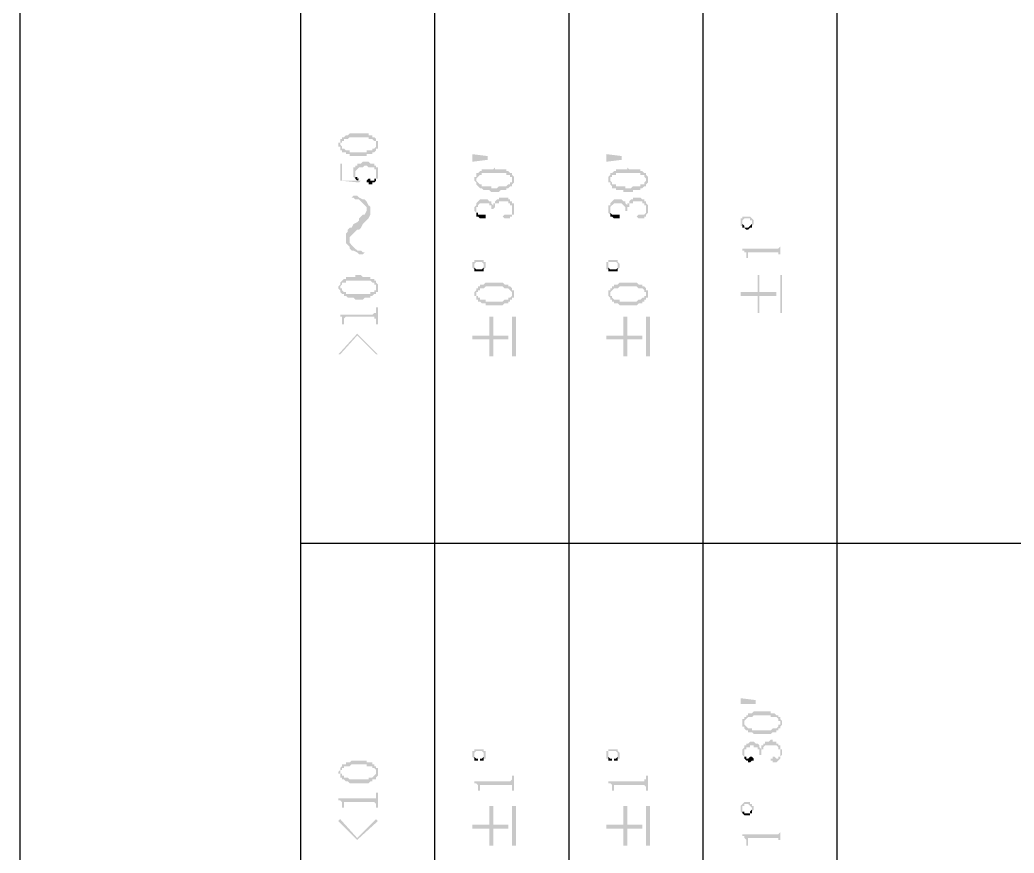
# Model space of a CAD drawing. Header units: inches. Extents: x 3613 to 8393, y -2205 to -794.
# Drawn here: x 3613.22 to 3636.98, y -1288.59 to -1268.68 of the extents above; entities that cross this region are included whole.
import ezdxf

# ---------------------------------------------------------------- set-up
doc = ezdxf.new("R2010")
doc.units = ezdxf.units.IN
doc.header["$MEASUREMENT"] = 0

msp = doc.modelspace()

# ---------------------------------------------------------------- hatches: boundary and pattern name
at = {"transparency": 33554559}
for points in [[(3620.83, -1271.667), (3620.83, -1271.712), (3620.875, -1271.712), (3620.875, -1271.757), (3620.875, -1271.802), (3620.875, -1271.667), (3620.875, -1271.621), (3620.921, -1271.621), (3620.921, -1271.576), (3620.966, -1271.576), (3620.966, -1271.531), (3621.056, -1271.531), (3621.101, -1271.486), (3621.552, -1271.486), (3621.552, -1271.531), (3621.643, -1271.531), (3621.688, -1271.576), (3621.733, -1271.576), (3621.733, -1271.621), (3621.733, -1271.667), (3621.733, -1271.531), (3621.733, -1271.531), (3621.688, -1271.486), (3621.643, -1271.486), (3621.643, -1271.441), (3621.552, -1271.441), (3621.552, -1271.396), (3621.101, -1271.396), (3621.056, -1271.441), (3621.011, -1271.441), (3620.966, -1271.486), (3620.921, -1271.486), (3620.921, -1271.531), (3620.875, -1271.531), (3620.875, -1271.576), (3620.875, -1271.621), (3620.83, -1271.621)], [(3620.875, -1271.802), (3620.921, -1271.802), (3620.921, -1271.847), (3621.011, -1271.847), (3621.011, -1271.892), (3621.101, -1271.892), (3621.101, -1271.937), (3621.507, -1271.937), (3621.507, -1271.892), (3621.643, -1271.892), (3621.643, -1271.847), (3621.688, -1271.847), (3621.733, -1271.802), (3621.733, -1271.757), (3621.778, -1271.757), (3621.778, -1271.712), (3621.778, -1271.667), (3621.778, -1271.621), (3621.778, -1271.576), (3621.733, -1271.576), (3621.733, -1271.531), (3621.733, -1271.667), (3621.733, -1271.712), (3621.733, -1271.712), (3621.688, -1271.757), (3621.643, -1271.757), (3621.643, -1271.802), (3621.507, -1271.802), (3621.507, -1271.847), (3621.101, -1271.847), (3621.101, -1271.802), (3621.011, -1271.802), (3620.966, -1271.757), (3620.921, -1271.757), (3620.921, -1271.712), (3620.921, -1271.712), (3620.875, -1271.667), (3620.875, -1271.667)], [(3624.035, -1271.892), (3624.396, -1271.937), (3624.396, -1272.028), (3624.035, -1272.073)], [(3627.239, -1271.892), (3627.6, -1271.937), (3627.6, -1272.028), (3627.239, -1272.073)], [(3620.875, -1272.118), (3620.875, -1272.524), (3621.327, -1272.569), (3621.372, -1272.524), (3621.327, -1272.524), (3621.327, -1272.479), (3621.282, -1272.524), (3620.921, -1272.524), (3620.921, -1272.118)], [(3621.191, -1272.298), (3621.191, -1272.389), (3621.191, -1272.434), (3621.191, -1272.434), (3621.236, -1272.479), (3621.236, -1272.344), (3621.236, -1272.298), (3621.236, -1272.298), (3621.282, -1272.253), (3621.282, -1272.253), (3621.327, -1272.208), (3621.417, -1272.208), (3621.462, -1272.163), (3621.507, -1272.163), (3621.552, -1272.208), (3621.688, -1272.208), (3621.688, -1272.253), (3621.733, -1272.253), (3621.733, -1272.298), (3621.733, -1272.344), (3621.733, -1272.479), (3621.778, -1272.479), (3621.778, -1272.434), (3621.778, -1272.344), (3621.778, -1272.298), (3621.778, -1272.208), (3621.733, -1272.208), (3621.733, -1272.163), (3621.688, -1272.163), (3621.688, -1272.118), (3621.598, -1272.118), (3621.552, -1272.073), (3621.417, -1272.073), (3621.372, -1272.118), (3621.282, -1272.118), (3621.282, -1272.163), (3621.236, -1272.163), (3621.236, -1272.208), (3621.191, -1272.208), (3621.191, -1272.253)], [(3624.08, -1272.524), (3624.08, -1272.524), (3624.125, -1272.569), (3624.125, -1272.614), (3624.125, -1272.479), (3624.125, -1272.479), (3624.17, -1272.434), (3624.17, -1272.434), (3624.215, -1272.389), (3624.26, -1272.389), (3624.26, -1272.344), (3624.847, -1272.344), (3624.847, -1272.389), (3624.937, -1272.389), (3624.937, -1272.434), (3624.982, -1272.434), (3624.982, -1272.479), (3624.982, -1272.524), (3624.982, -1272.344), (3624.937, -1272.344), (3624.892, -1272.298), (3624.847, -1272.298), (3624.847, -1272.253), (3624.576, -1272.253), (3624.576, -1272.208), (3624.576, -1272.208), (3624.531, -1272.253), (3624.26, -1272.253), (3624.26, -1272.298), (3624.215, -1272.298), (3624.17, -1272.344), (3624.125, -1272.344), (3624.125, -1272.389), (3624.125, -1272.434), (3624.08, -1272.434), (3624.08, -1272.479)], [(3627.284, -1272.524), (3627.284, -1272.569), (3627.329, -1272.569), (3627.329, -1272.614), (3627.329, -1272.479), (3627.329, -1272.434), (3627.374, -1272.434), (3627.374, -1272.389), (3627.465, -1272.389), (3627.465, -1272.344), (3628.051, -1272.344), (3628.051, -1272.389), (3628.142, -1272.389), (3628.142, -1272.434), (3628.142, -1272.434), (3628.187, -1272.479), (3628.187, -1272.524), (3628.187, -1272.344), (3628.142, -1272.344), (3628.097, -1272.298), (3628.051, -1272.298), (3628.051, -1272.253), (3627.781, -1272.253), (3627.735, -1272.208), (3627.735, -1272.253), (3627.465, -1272.253), (3627.465, -1272.298), (3627.42, -1272.298), (3627.374, -1272.344), (3627.329, -1272.344), (3627.329, -1272.389), (3627.329, -1272.389), (3627.284, -1272.434), (3627.284, -1272.479)], [(3621.236, -1272.479), (3621.236, -1272.479), (3621.282, -1272.524), (3621.282, -1272.524), (3621.327, -1272.479), (3621.282, -1272.479), (3621.282, -1272.434), (3621.236, -1272.434), (3621.236, -1272.389), (3621.236, -1272.344)], [(3621.507, -1272.524), (3621.507, -1272.569), (3621.552, -1272.569), (3621.552, -1272.614), (3621.643, -1272.614), (3621.643, -1272.569), (3621.688, -1272.569), (3621.733, -1272.524), (3621.733, -1272.344), (3621.733, -1272.434), (3621.733, -1272.479), (3621.688, -1272.479), (3621.688, -1272.524), (3621.598, -1272.524), (3621.598, -1272.479), (3621.552, -1272.479)], [(3624.125, -1272.614), (3624.17, -1272.659), (3624.17, -1272.659), (3624.215, -1272.705), (3624.26, -1272.705), (3624.305, -1272.75), (3624.441, -1272.75), (3624.486, -1272.795), (3624.667, -1272.795), (3624.712, -1272.75), (3624.847, -1272.75), (3624.847, -1272.705), (3624.892, -1272.705), (3624.937, -1272.659), (3624.982, -1272.659), (3624.982, -1272.614), (3624.982, -1272.614), (3625.028, -1272.569), (3625.028, -1272.524), (3625.028, -1272.479), (3625.028, -1272.434), (3625.028, -1272.434), (3624.982, -1272.389), (3624.982, -1272.524), (3624.982, -1272.569), (3624.937, -1272.569), (3624.937, -1272.614), (3624.892, -1272.614), (3624.847, -1272.659), (3624.667, -1272.659), (3624.621, -1272.705), (3624.486, -1272.705), (3624.486, -1272.659), (3624.26, -1272.659), (3624.26, -1272.614), (3624.215, -1272.614), (3624.17, -1272.569), (3624.17, -1272.569), (3624.125, -1272.524), (3624.125, -1272.524)], [(3627.329, -1272.614), (3627.374, -1272.659), (3627.374, -1272.705), (3627.465, -1272.705), (3627.465, -1272.75), (3627.645, -1272.75), (3627.645, -1272.795), (3627.871, -1272.795), (3627.871, -1272.75), (3628.051, -1272.75), (3628.051, -1272.705), (3628.097, -1272.705), (3628.142, -1272.659), (3628.187, -1272.659), (3628.187, -1272.614), (3628.187, -1272.614), (3628.232, -1272.569), (3628.232, -1272.524), (3628.232, -1272.479), (3628.232, -1272.434), (3628.232, -1272.434), (3628.187, -1272.389), (3628.187, -1272.524), (3628.187, -1272.524), (3628.142, -1272.569), (3628.142, -1272.614), (3628.051, -1272.614), (3628.051, -1272.659), (3627.871, -1272.659), (3627.826, -1272.705), (3627.69, -1272.705), (3627.69, -1272.659), (3627.465, -1272.659), (3627.465, -1272.614), (3627.374, -1272.614), (3627.374, -1272.569), (3627.374, -1272.569), (3627.329, -1272.524), (3627.329, -1272.524)], [(3621.146, -1272.93), (3621.191, -1272.93), (3621.236, -1272.975), (3621.327, -1272.975), (3621.372, -1273.021), (3621.417, -1273.066), (3621.417, -1273.066), (3621.462, -1273.111), (3621.507, -1273.156), (3621.507, -1273.472), (3621.507, -1273.472), (3621.552, -1273.427), (3621.598, -1273.336), (3621.598, -1273.156), (3621.552, -1273.111), (3621.507, -1273.021), (3621.507, -1273.021), (3621.462, -1272.975), (3621.417, -1272.975), (3621.327, -1272.93), (3621.282, -1272.885), (3621.191, -1272.885)], [(3624.08, -1273.201), (3624.08, -1273.246), (3624.08, -1273.246), (3624.125, -1273.291), (3624.125, -1273.336), (3624.125, -1273.201), (3624.125, -1273.156), (3624.17, -1273.156), (3624.17, -1273.111), (3624.17, -1273.111), (3624.215, -1273.066), (3624.441, -1273.066), (3624.441, -1273.111), (3624.486, -1273.111), (3624.486, -1273.156), (3624.486, -1273.201), (3624.531, -1273.201), (3624.531, -1273.246), (3624.531, -1273.201), (3624.576, -1273.156), (3624.576, -1273.111), (3624.576, -1273.066), (3624.667, -1273.066), (3624.667, -1273.021), (3624.892, -1273.021), (3624.892, -1273.066), (3624.937, -1273.066), (3624.937, -1273.111), (3624.982, -1273.111), (3624.982, -1273.156), (3624.982, -1273.201), (3624.982, -1273.021), (3624.937, -1273.021), (3624.937, -1272.975), (3624.892, -1272.975), (3624.892, -1272.93), (3624.667, -1272.93), (3624.667, -1272.975), (3624.621, -1272.975), (3624.576, -1273.021), (3624.576, -1273.066), (3624.531, -1273.066), (3624.531, -1273.111), (3624.531, -1273.111), (3624.486, -1273.066), (3624.486, -1273.021), (3624.441, -1273.021), (3624.396, -1272.975), (3624.215, -1272.975), (3624.17, -1273.021), (3624.17, -1273.021), (3624.125, -1273.066), (3624.125, -1273.111), (3624.125, -1273.111), (3624.08, -1273.156), (3624.08, -1273.156)], [(3627.284, -1273.201), (3627.284, -1273.246), (3627.284, -1273.291), (3627.329, -1273.336), (3627.329, -1273.201), (3627.329, -1273.156), (3627.329, -1273.156), (3627.374, -1273.111), (3627.374, -1273.111), (3627.42, -1273.066), (3627.6, -1273.066), (3627.645, -1273.111), (3627.645, -1273.111), (3627.69, -1273.156), (3627.69, -1273.201), (3627.69, -1273.246), (3627.735, -1273.246), (3627.735, -1273.156), (3627.781, -1273.156), (3627.781, -1273.111), (3627.781, -1273.066), (3627.871, -1273.066), (3627.871, -1273.021), (3628.097, -1273.021), (3628.097, -1273.066), (3628.142, -1273.066), (3628.142, -1273.111), (3628.187, -1273.111), (3628.187, -1273.156), (3628.187, -1273.201), (3628.187, -1273.021), (3628.142, -1273.021), (3628.142, -1272.975), (3628.097, -1272.975), (3628.051, -1272.93), (3627.871, -1272.93), (3627.871, -1272.975), (3627.826, -1272.975), (3627.781, -1273.021), (3627.781, -1273.066), (3627.735, -1273.066), (3627.735, -1273.111), (3627.735, -1273.111), (3627.69, -1273.066), (3627.69, -1273.021), (3627.645, -1273.021), (3627.6, -1272.975), (3627.42, -1272.975), (3627.374, -1273.021), (3627.374, -1273.021), (3627.329, -1273.066), (3627.329, -1273.111), (3627.284, -1273.111), (3627.284, -1273.156), (3627.284, -1273.156)], [(3621.011, -1273.923), (3621.011, -1274.013), (3621.056, -1274.059), (3621.101, -1274.104), (3621.101, -1273.878), (3621.146, -1273.833), (3621.191, -1273.788), (3621.236, -1273.743), (3621.282, -1273.697), (3621.327, -1273.697), (3621.372, -1273.652), (3621.417, -1273.562), (3621.417, -1273.562), (3621.462, -1273.517), (3621.507, -1273.472), (3621.507, -1273.201), (3621.507, -1273.246), (3621.462, -1273.336), (3621.417, -1273.336), (3621.372, -1273.382), (3621.327, -1273.427), (3621.327, -1273.472), (3621.282, -1273.517), (3621.191, -1273.562), (3621.191, -1273.562), (3621.146, -1273.652), (3621.101, -1273.652), (3621.056, -1273.697), (3621.056, -1273.743), (3621.011, -1273.788), (3621.011, -1273.833)], [(3624.125, -1273.336), (3624.125, -1273.382), (3624.17, -1273.382), (3624.215, -1273.427), (3624.351, -1273.427), (3624.351, -1273.382), (3624.351, -1273.336), (3624.17, -1273.336), (3624.17, -1273.291), (3624.125, -1273.291), (3624.125, -1273.201)], [(3624.757, -1273.382), (3624.757, -1273.382), (3624.802, -1273.427), (3624.937, -1273.427), (3624.937, -1273.382), (3624.982, -1273.382), (3624.982, -1273.336), (3625.028, -1273.336), (3625.028, -1273.246), (3625.028, -1273.201), (3625.028, -1273.156), (3625.028, -1273.066), (3624.982, -1273.066), (3624.982, -1273.246), (3624.982, -1273.291), (3624.982, -1273.336), (3624.802, -1273.336)], [(3627.329, -1273.336), (3627.329, -1273.382), (3627.374, -1273.382), (3627.42, -1273.427), (3627.555, -1273.427), (3627.555, -1273.382), (3627.555, -1273.336), (3627.374, -1273.336), (3627.329, -1273.291), (3627.329, -1273.201)], [(3627.961, -1273.382), (3627.961, -1273.382), (3628.006, -1273.427), (3628.142, -1273.427), (3628.142, -1273.382), (3628.187, -1273.382), (3628.187, -1273.336), (3628.187, -1273.336), (3628.232, -1273.291), (3628.232, -1273.246), (3628.232, -1273.201), (3628.232, -1273.156), (3628.232, -1273.111), (3628.187, -1273.066), (3628.187, -1273.246), (3628.187, -1273.291), (3628.187, -1273.291), (3628.142, -1273.336), (3628.006, -1273.336)], [(3630.443, -1273.517), (3630.443, -1273.562), (3630.443, -1273.607), (3630.489, -1273.607), (3630.489, -1273.517), (3630.489, -1273.472), (3630.489, -1273.472), (3630.534, -1273.427), (3630.669, -1273.427), (3630.669, -1273.472), (3630.714, -1273.472), (3630.714, -1273.652), (3630.714, -1273.607), (3630.714, -1273.607), (3630.759, -1273.562), (3630.759, -1273.517), (3630.759, -1273.472), (3630.714, -1273.427), (3630.714, -1273.427), (3630.669, -1273.382), (3630.489, -1273.382), (3630.489, -1273.427), (3630.443, -1273.427), (3630.443, -1273.472), (3630.443, -1273.472)], [(3630.489, -1273.607), (3630.489, -1273.652), (3630.534, -1273.652), (3630.579, -1273.697), (3630.624, -1273.697), (3630.669, -1273.652), (3630.714, -1273.652), (3630.714, -1273.517), (3630.714, -1273.562), (3630.714, -1273.562), (3630.669, -1273.607), (3630.669, -1273.607), (3630.624, -1273.652), (3630.534, -1273.652), (3630.534, -1273.607), (3630.534, -1273.607), (3630.489, -1273.562), (3630.489, -1273.517), (3630.489, -1273.517)], [(3621.101, -1274.104), (3621.101, -1274.149), (3621.146, -1274.194), (3621.191, -1274.194), (3621.282, -1274.239), (3621.327, -1274.284), (3621.417, -1274.284), (3621.462, -1274.239), (3621.417, -1274.239), (3621.372, -1274.194), (3621.282, -1274.194), (3621.236, -1274.149), (3621.191, -1274.104), (3621.191, -1274.104), (3621.146, -1274.059), (3621.101, -1274.013), (3621.101, -1273.968)], [(3630.489, -1274.149), (3630.489, -1274.194), (3630.534, -1274.194), (3630.534, -1274.239), (3630.579, -1274.239), (3630.579, -1274.329), (3630.579, -1274.374), (3630.624, -1274.374), (3630.624, -1274.284), (3630.624, -1274.239), (3631.346, -1274.239), (3631.346, -1274.284), (3631.391, -1274.284), (3631.391, -1274.329), (3631.391, -1274.374), (3631.391, -1274.013), (3631.391, -1274.059), (3631.391, -1274.104), (3631.346, -1274.149), (3631.301, -1274.149)], [(3624.035, -1274.555), (3624.035, -1274.6), (3624.035, -1274.6), (3624.08, -1274.645), (3624.08, -1274.51), (3624.08, -1274.51), (3624.125, -1274.465), (3624.26, -1274.465), (3624.305, -1274.51), (3624.305, -1274.645), (3624.305, -1274.645), (3624.351, -1274.6), (3624.351, -1274.555), (3624.351, -1274.51), (3624.351, -1274.465), (3624.305, -1274.465), (3624.305, -1274.42), (3624.08, -1274.42), (3624.08, -1274.465), (3624.035, -1274.465), (3624.035, -1274.51), (3624.035, -1274.51)], [(3624.08, -1274.645), (3624.08, -1274.69), (3624.305, -1274.69), (3624.305, -1274.555), (3624.305, -1274.6), (3624.305, -1274.6), (3624.26, -1274.645), (3624.125, -1274.645), (3624.08, -1274.6), (3624.08, -1274.555), (3624.08, -1274.555)], [(3627.239, -1274.555), (3627.239, -1274.6), (3627.239, -1274.645), (3627.284, -1274.645), (3627.284, -1274.51), (3627.284, -1274.465), (3627.465, -1274.465), (3627.51, -1274.51), (3627.51, -1274.645), (3627.51, -1274.645), (3627.555, -1274.6), (3627.555, -1274.555), (3627.555, -1274.51), (3627.555, -1274.51), (3627.51, -1274.465), (3627.51, -1274.42), (3627.284, -1274.42), (3627.284, -1274.465), (3627.239, -1274.465), (3627.239, -1274.51), (3627.239, -1274.51)], [(3627.284, -1274.645), (3627.284, -1274.69), (3627.51, -1274.69), (3627.51, -1274.555), (3627.51, -1274.6), (3627.51, -1274.6), (3627.465, -1274.645), (3627.329, -1274.645), (3627.284, -1274.6), (3627.284, -1274.555), (3627.284, -1274.555)], [(3620.83, -1275.051), (3620.83, -1275.097), (3620.83, -1275.097), (3620.875, -1275.142), (3620.875, -1275.187), (3620.875, -1275.051), (3620.875, -1275.051), (3620.921, -1275.006), (3620.921, -1274.961), (3621.011, -1274.961), (3621.011, -1274.916), (3621.598, -1274.916), (3621.643, -1274.961), (3621.688, -1274.961), (3621.688, -1275.006), (3621.733, -1275.006), (3621.733, -1275.051), (3621.733, -1274.916), (3621.688, -1274.916), (3621.688, -1274.871), (3621.598, -1274.871), (3621.598, -1274.826), (3621.417, -1274.826), (3621.372, -1274.781), (3621.236, -1274.781), (3621.236, -1274.826), (3621.011, -1274.826), (3621.011, -1274.871), (3620.966, -1274.871), (3620.921, -1274.916), (3620.921, -1274.916), (3620.875, -1274.961), (3620.875, -1275.006), (3620.875, -1275.006)], [(3630.443, -1275.187), (3630.443, -1275.277), (3630.85, -1275.277), (3630.85, -1275.683), (3630.895, -1275.683), (3630.895, -1275.277), (3631.301, -1275.277), (3631.301, -1275.187), (3630.895, -1275.187), (3630.895, -1274.781), (3630.85, -1274.781), (3630.85, -1275.187)], [(3631.436, -1275.683), (3631.436, -1274.781), (3631.391, -1274.781), (3631.391, -1275.683)], [(3620.875, -1275.187), (3620.921, -1275.232), (3620.966, -1275.232), (3620.966, -1275.277), (3621.011, -1275.277), (3621.056, -1275.322), (3621.191, -1275.322), (3621.236, -1275.367), (3621.417, -1275.367), (3621.462, -1275.322), (3621.598, -1275.322), (3621.598, -1275.277), (3621.643, -1275.277), (3621.688, -1275.232), (3621.733, -1275.232), (3621.733, -1275.187), (3621.778, -1275.187), (3621.778, -1275.142), (3621.778, -1275.051), (3621.778, -1275.006), (3621.778, -1275.006), (3621.733, -1274.961), (3621.733, -1275.097), (3621.733, -1275.142), (3621.688, -1275.142), (3621.688, -1275.187), (3621.598, -1275.187), (3621.598, -1275.232), (3621.011, -1275.232), (3621.011, -1275.187), (3620.966, -1275.187), (3620.921, -1275.142), (3620.921, -1275.097), (3620.875, -1275.097), (3620.875, -1275.051)], [(3624.08, -1275.232), (3624.08, -1275.277), (3624.125, -1275.277), (3624.125, -1275.322), (3624.125, -1275.367), (3624.125, -1275.232), (3624.125, -1275.187), (3624.17, -1275.187), (3624.17, -1275.142), (3624.215, -1275.142), (3624.215, -1275.097), (3624.305, -1275.097), (3624.351, -1275.051), (3624.757, -1275.051), (3624.802, -1275.097), (3624.892, -1275.097), (3624.937, -1275.142), (3624.937, -1275.142), (3624.982, -1275.187), (3624.982, -1275.232), (3624.982, -1275.097), (3624.982, -1275.097), (3624.937, -1275.051), (3624.892, -1275.051), (3624.892, -1275.006), (3624.802, -1275.006), (3624.757, -1274.961), (3624.351, -1274.961), (3624.305, -1275.006), (3624.215, -1275.006), (3624.215, -1275.051), (3624.17, -1275.051), (3624.17, -1275.097), (3624.125, -1275.097), (3624.125, -1275.142), (3624.125, -1275.142), (3624.08, -1275.187), (3624.08, -1275.187)], [(3624.125, -1275.367), (3624.17, -1275.367), (3624.17, -1275.413), (3624.215, -1275.413), (3624.26, -1275.458), (3624.351, -1275.458), (3624.351, -1275.503), (3624.757, -1275.503), (3624.802, -1275.458), (3624.892, -1275.458), (3624.892, -1275.413), (3624.937, -1275.413), (3624.937, -1275.367), (3624.982, -1275.367), (3624.982, -1275.322), (3625.028, -1275.322), (3625.028, -1275.277), (3625.028, -1275.232), (3625.028, -1275.187), (3625.028, -1275.142), (3624.982, -1275.142), (3624.982, -1275.097), (3624.982, -1275.232), (3624.982, -1275.277), (3624.982, -1275.277), (3624.937, -1275.322), (3624.892, -1275.322), (3624.892, -1275.367), (3624.802, -1275.367), (3624.757, -1275.413), (3624.351, -1275.413), (3624.351, -1275.367), (3624.215, -1275.367), (3624.215, -1275.322), (3624.17, -1275.322), (3624.17, -1275.277), (3624.125, -1275.277), (3624.125, -1275.232), (3624.125, -1275.232)], [(3627.284, -1275.232), (3627.284, -1275.277), (3627.284, -1275.277), (3627.329, -1275.322), (3627.329, -1275.367), (3627.329, -1275.232), (3627.329, -1275.187), (3627.329, -1275.187), (3627.374, -1275.142), (3627.374, -1275.142), (3627.42, -1275.097), (3627.51, -1275.097), (3627.555, -1275.051), (3627.961, -1275.051), (3628.006, -1275.097), (3628.097, -1275.097), (3628.142, -1275.142), (3628.142, -1275.187), (3628.187, -1275.187), (3628.187, -1275.232), (3628.187, -1275.097), (3628.187, -1275.097), (3628.142, -1275.051), (3628.097, -1275.051), (3628.097, -1275.006), (3628.006, -1275.006), (3627.961, -1274.961), (3627.555, -1274.961), (3627.51, -1275.006), (3627.42, -1275.006), (3627.42, -1275.051), (3627.374, -1275.051), (3627.374, -1275.097), (3627.329, -1275.097), (3627.329, -1275.142), (3627.284, -1275.142), (3627.284, -1275.187), (3627.284, -1275.187)], [(3627.329, -1275.367), (3627.374, -1275.367), (3627.374, -1275.413), (3627.42, -1275.413), (3627.42, -1275.458), (3627.51, -1275.458), (3627.555, -1275.503), (3627.961, -1275.503), (3628.006, -1275.458), (3628.097, -1275.458), (3628.097, -1275.413), (3628.142, -1275.413), (3628.142, -1275.367), (3628.187, -1275.367), (3628.187, -1275.322), (3628.232, -1275.322), (3628.232, -1275.277), (3628.232, -1275.232), (3628.232, -1275.187), (3628.232, -1275.142), (3628.187, -1275.142), (3628.187, -1275.097), (3628.187, -1275.232), (3628.187, -1275.277), (3628.142, -1275.277), (3628.142, -1275.322), (3628.097, -1275.322), (3628.051, -1275.367), (3628.006, -1275.367), (3627.961, -1275.413), (3627.555, -1275.413), (3627.555, -1275.367), (3627.42, -1275.367), (3627.374, -1275.322), (3627.374, -1275.277), (3627.329, -1275.277), (3627.329, -1275.232), (3627.329, -1275.232)], [(3620.83, -1275.728), (3620.875, -1275.728), (3620.875, -1275.774), (3620.921, -1275.774), (3620.921, -1275.819), (3620.921, -1275.954), (3620.966, -1275.954), (3620.966, -1275.819), (3620.966, -1275.819), (3621.011, -1275.774), (3621.688, -1275.774), (3621.688, -1275.819), (3621.733, -1275.819), (3621.733, -1275.954), (3621.778, -1275.954), (3621.778, -1275.548), (3621.733, -1275.548), (3621.733, -1275.638), (3621.733, -1275.683), (3621.688, -1275.683), (3621.643, -1275.728)], [(3624.035, -1276.225), (3624.035, -1276.315), (3624.441, -1276.315), (3624.441, -1276.721), (3624.531, -1276.721), (3624.531, -1276.315), (3624.892, -1276.315), (3624.892, -1276.225), (3624.531, -1276.225), (3624.531, -1275.774), (3624.441, -1275.774), (3624.441, -1276.225)], [(3625.073, -1276.721), (3625.073, -1275.774), (3624.982, -1275.774), (3624.982, -1276.721)], [(3627.239, -1276.225), (3627.239, -1276.315), (3627.645, -1276.315), (3627.645, -1276.721), (3627.735, -1276.721), (3627.735, -1276.315), (3628.097, -1276.315), (3628.097, -1276.225), (3627.735, -1276.225), (3627.735, -1275.774), (3627.645, -1275.774), (3627.645, -1276.225)], [(3628.277, -1276.721), (3628.277, -1275.774), (3628.187, -1275.774), (3628.187, -1276.721)], [(3620.83, -1276.676), (3620.875, -1276.676), (3621.282, -1276.225), (3621.733, -1276.676), (3621.778, -1276.676), (3621.282, -1276.18)], [(3630.443, -1284.89), (3630.804, -1284.935), (3630.804, -1285.026), (3630.443, -1285.026)], [(3630.489, -1285.477), (3630.489, -1285.522), (3630.489, -1285.567), (3630.534, -1285.567), (3630.534, -1285.612), (3630.534, -1285.477), (3630.534, -1285.432), (3630.534, -1285.432), (3630.579, -1285.387), (3630.579, -1285.387), (3630.624, -1285.342), (3630.714, -1285.342), (3630.759, -1285.296), (3631.166, -1285.296), (3631.166, -1285.342), (3631.301, -1285.342), (3631.346, -1285.387), (3631.346, -1285.432), (3631.391, -1285.432), (3631.391, -1285.477), (3631.391, -1285.342), (3631.346, -1285.342), (3631.346, -1285.296), (3631.301, -1285.296), (3631.256, -1285.251), (3631.166, -1285.251), (3631.166, -1285.206), (3630.759, -1285.206), (3630.714, -1285.251), (3630.624, -1285.251), (3630.624, -1285.296), (3630.579, -1285.296), (3630.579, -1285.342), (3630.534, -1285.342), (3630.534, -1285.387), (3630.489, -1285.387), (3630.489, -1285.432), (3630.489, -1285.432)], [(3630.534, -1285.612), (3630.534, -1285.612), (3630.579, -1285.658), (3630.624, -1285.658), (3630.624, -1285.703), (3630.714, -1285.703), (3630.759, -1285.748), (3631.166, -1285.748), (3631.211, -1285.703), (3631.301, -1285.703), (3631.301, -1285.658), (3631.346, -1285.658), (3631.346, -1285.612), (3631.391, -1285.612), (3631.391, -1285.567), (3631.391, -1285.567), (3631.436, -1285.522), (3631.436, -1285.477), (3631.436, -1285.432), (3631.436, -1285.432), (3631.391, -1285.387), (3631.391, -1285.342), (3631.391, -1285.477), (3631.391, -1285.522), (3631.346, -1285.522), (3631.346, -1285.567), (3631.346, -1285.567), (3631.301, -1285.612), (3631.211, -1285.612), (3631.166, -1285.658), (3630.714, -1285.658), (3630.714, -1285.612), (3630.624, -1285.612), (3630.579, -1285.567), (3630.579, -1285.567), (3630.534, -1285.522), (3630.534, -1285.477), (3630.534, -1285.477)], [(3630.489, -1286.154), (3630.489, -1286.199), (3630.489, -1286.244), (3630.489, -1286.244), (3630.534, -1286.289), (3630.534, -1286.199), (3630.534, -1286.154), (3630.534, -1286.109), (3630.579, -1286.109), (3630.579, -1286.064), (3630.669, -1286.064), (3630.669, -1286.019), (3630.759, -1286.019), (3630.759, -1286.064), (3630.85, -1286.064), (3630.85, -1286.109), (3630.895, -1286.109), (3630.895, -1286.199), (3630.895, -1286.244), (3630.94, -1286.244), (3630.94, -1286.199), (3630.94, -1286.109), (3630.985, -1286.109), (3630.985, -1286.064), (3630.985, -1286.064), (3631.03, -1286.019), (3631.301, -1286.019), (3631.346, -1286.064), (3631.346, -1286.109), (3631.391, -1286.109), (3631.391, -1286.154), (3631.391, -1286.199), (3631.391, -1286.019), (3631.346, -1286.019), (3631.346, -1285.973), (3631.301, -1285.973), (3631.301, -1285.928), (3631.211, -1285.928), (3631.211, -1285.883), (3631.166, -1285.883), (3631.12, -1285.928), (3631.03, -1285.928), (3631.03, -1285.973), (3630.985, -1285.973), (3630.985, -1286.019), (3630.94, -1286.019), (3630.94, -1286.064), (3630.94, -1286.109), (3630.895, -1286.064), (3630.895, -1286.019), (3630.895, -1286.019), (3630.85, -1285.973), (3630.804, -1285.973), (3630.759, -1285.928), (3630.669, -1285.928), (3630.624, -1285.973), (3630.579, -1285.973), (3630.579, -1286.019), (3630.534, -1286.019), (3630.534, -1286.064), (3630.534, -1286.064), (3630.489, -1286.109)], [(3631.166, -1286.38), (3631.211, -1286.38), (3631.211, -1286.425), (3631.301, -1286.425), (3631.346, -1286.38), (3631.346, -1286.38), (3631.391, -1286.334), (3631.391, -1286.289), (3631.391, -1286.289), (3631.436, -1286.244), (3631.436, -1286.199), (3631.436, -1286.154), (3631.436, -1286.109), (3631.391, -1286.109), (3631.391, -1286.019), (3631.391, -1286.199), (3631.391, -1286.244), (3631.391, -1286.289), (3631.346, -1286.289), (3631.346, -1286.334), (3631.301, -1286.334), (3631.256, -1286.289), (3631.211, -1286.289), (3631.211, -1286.334), (3631.166, -1286.334)], [(3624.035, -1286.244), (3624.035, -1286.289), (3624.035, -1286.289), (3624.08, -1286.334), (3624.08, -1286.199), (3624.08, -1286.199), (3624.125, -1286.154), (3624.26, -1286.154), (3624.305, -1286.199), (3624.305, -1286.334), (3624.351, -1286.334), (3624.351, -1286.244), (3624.351, -1286.199), (3624.351, -1286.154), (3624.305, -1286.154), (3624.305, -1286.109), (3624.08, -1286.109), (3624.08, -1286.154), (3624.035, -1286.154), (3624.035, -1286.199), (3624.035, -1286.199)], [(3624.08, -1286.334), (3624.08, -1286.38), (3624.305, -1286.38), (3624.305, -1286.244), (3624.305, -1286.289), (3624.305, -1286.289), (3624.26, -1286.334), (3624.215, -1286.334), (3624.215, -1286.38), (3624.17, -1286.38), (3624.17, -1286.334), (3624.125, -1286.334), (3624.08, -1286.289), (3624.08, -1286.244), (3624.08, -1286.244)], [(3627.239, -1286.244), (3627.239, -1286.289), (3627.239, -1286.334), (3627.284, -1286.334), (3627.284, -1286.199), (3627.284, -1286.154), (3627.465, -1286.154), (3627.51, -1286.199), (3627.51, -1286.334), (3627.555, -1286.334), (3627.555, -1286.244), (3627.555, -1286.199), (3627.555, -1286.199), (3627.51, -1286.154), (3627.51, -1286.109), (3627.284, -1286.109), (3627.284, -1286.154), (3627.239, -1286.154), (3627.239, -1286.199), (3627.239, -1286.199)], [(3627.284, -1286.334), (3627.284, -1286.38), (3627.51, -1286.38), (3627.51, -1286.244), (3627.51, -1286.289), (3627.51, -1286.289), (3627.465, -1286.334), (3627.42, -1286.334), (3627.42, -1286.38), (3627.374, -1286.38), (3627.374, -1286.334), (3627.329, -1286.334), (3627.284, -1286.289), (3627.284, -1286.244), (3627.284, -1286.244)], [(3630.534, -1286.289), (3630.534, -1286.334), (3630.534, -1286.334), (3630.579, -1286.38), (3630.624, -1286.38), (3630.624, -1286.425), (3630.669, -1286.425), (3630.714, -1286.38), (3630.759, -1286.38), (3630.759, -1286.334), (3630.759, -1286.334), (3630.714, -1286.289), (3630.669, -1286.289), (3630.624, -1286.334), (3630.579, -1286.334), (3630.579, -1286.289), (3630.534, -1286.289), (3630.534, -1286.244), (3630.534, -1286.199)], [(3620.83, -1286.65), (3620.83, -1286.696), (3620.875, -1286.696), (3620.875, -1286.741), (3620.875, -1286.786), (3620.875, -1286.65), (3620.875, -1286.605), (3620.921, -1286.605), (3620.921, -1286.56), (3620.966, -1286.56), (3620.966, -1286.515), (3621.101, -1286.515), (3621.146, -1286.47), (3621.507, -1286.47), (3621.507, -1286.515), (3621.643, -1286.515), (3621.643, -1286.56), (3621.688, -1286.56), (3621.733, -1286.605), (3621.733, -1286.65), (3621.733, -1286.515), (3621.688, -1286.515), (3621.688, -1286.47), (3621.643, -1286.47), (3621.643, -1286.425), (3621.507, -1286.425), (3621.507, -1286.38), (3621.146, -1286.38), (3621.101, -1286.425), (3621.011, -1286.425), (3621.011, -1286.47), (3620.921, -1286.47), (3620.921, -1286.515), (3620.921, -1286.515), (3620.875, -1286.56), (3620.875, -1286.605), (3620.875, -1286.605)], [(3620.875, -1286.786), (3620.921, -1286.786), (3620.921, -1286.831), (3620.966, -1286.831), (3621.011, -1286.876), (3621.056, -1286.876), (3621.101, -1286.921), (3621.552, -1286.921), (3621.598, -1286.876), (3621.643, -1286.876), (3621.643, -1286.831), (3621.733, -1286.831), (3621.733, -1286.786), (3621.733, -1286.786), (3621.778, -1286.741), (3621.778, -1286.696), (3621.778, -1286.65), (3621.778, -1286.605), (3621.778, -1286.56), (3621.733, -1286.56), (3621.733, -1286.515), (3621.733, -1286.696), (3621.733, -1286.696), (3621.688, -1286.741), (3621.688, -1286.741), (3621.643, -1286.786), (3621.552, -1286.786), (3621.552, -1286.831), (3621.101, -1286.831), (3621.056, -1286.786), (3620.966, -1286.786), (3620.966, -1286.741), (3620.921, -1286.741), (3620.921, -1286.696), (3620.875, -1286.696), (3620.875, -1286.65)], [(3624.08, -1286.876), (3624.08, -1286.921), (3624.125, -1286.921), (3624.17, -1286.966), (3624.17, -1287.011), (3624.17, -1287.102), (3624.215, -1287.102), (3624.215, -1287.011), (3624.215, -1286.966), (3624.982, -1286.966), (3624.982, -1287.011), (3624.982, -1287.102), (3625.028, -1287.102), (3625.028, -1286.741), (3624.982, -1286.741), (3624.982, -1286.786), (3624.982, -1286.831), (3624.982, -1286.831), (3624.937, -1286.876), (3624.892, -1286.876)], [(3627.284, -1286.876), (3627.284, -1286.921), (3627.329, -1286.921), (3627.374, -1286.966), (3627.374, -1287.011), (3627.374, -1287.102), (3627.42, -1287.102), (3627.42, -1287.011), (3627.42, -1286.966), (3628.142, -1286.966), (3628.187, -1287.011), (3628.187, -1287.102), (3628.232, -1287.102), (3628.232, -1286.741), (3628.187, -1286.741), (3628.187, -1286.786), (3628.187, -1286.831), (3628.142, -1286.831), (3628.142, -1286.876), (3628.097, -1286.876)], [(3620.83, -1287.282), (3620.83, -1287.327), (3620.875, -1287.327), (3620.921, -1287.373), (3620.921, -1287.463), (3620.921, -1287.508), (3620.966, -1287.508), (3620.966, -1287.418), (3620.966, -1287.373), (3621.688, -1287.373), (3621.733, -1287.418), (3621.733, -1287.463), (3621.733, -1287.508), (3621.778, -1287.508), (3621.778, -1287.147), (3621.733, -1287.147), (3621.733, -1287.237), (3621.733, -1287.282), (3621.643, -1287.282)], [(3624.035, -1287.914), (3624.035, -1288.004), (3624.441, -1288.004), (3624.441, -1288.411), (3624.531, -1288.411), (3624.531, -1288.004), (3624.892, -1288.004), (3624.892, -1287.914), (3624.531, -1287.914), (3624.531, -1287.463), (3624.441, -1287.463), (3624.441, -1287.914)], [(3625.073, -1288.411), (3625.073, -1287.463), (3624.982, -1287.463), (3624.982, -1288.411)], [(3627.239, -1287.914), (3627.239, -1288.004), (3627.645, -1288.004), (3627.645, -1288.411), (3627.735, -1288.411), (3627.735, -1288.004), (3628.097, -1288.004), (3628.097, -1287.914), (3627.735, -1287.914), (3627.735, -1287.463), (3627.645, -1287.463), (3627.645, -1287.914)], [(3628.277, -1288.411), (3628.277, -1287.463), (3628.187, -1287.463), (3628.187, -1288.411)], [(3630.443, -1287.508), (3630.443, -1287.553), (3630.443, -1287.598), (3630.443, -1287.598), (3630.489, -1287.643), (3630.489, -1287.463), (3630.534, -1287.463), (3630.534, -1287.418), (3630.624, -1287.418), (3630.669, -1287.463), (3630.669, -1287.463), (3630.714, -1287.508), (3630.714, -1287.643), (3630.714, -1287.598), (3630.714, -1287.598), (3630.759, -1287.553), (3630.759, -1287.508), (3630.759, -1287.463), (3630.714, -1287.463), (3630.714, -1287.418), (3630.669, -1287.418), (3630.669, -1287.373), (3630.534, -1287.373), (3630.489, -1287.418), (3630.489, -1287.418), (3630.443, -1287.463)], [(3630.489, -1287.643), (3630.489, -1287.643), (3630.534, -1287.688), (3630.669, -1287.688), (3630.669, -1287.643), (3630.714, -1287.643), (3630.714, -1287.508), (3630.714, -1287.553), (3630.714, -1287.553), (3630.669, -1287.598), (3630.669, -1287.643), (3630.534, -1287.643), (3630.534, -1287.598), (3630.489, -1287.598), (3630.489, -1287.553), (3630.489, -1287.553)], [(3620.83, -1287.824), (3621.282, -1288.275), (3621.778, -1287.824), (3621.733, -1287.779), (3621.282, -1288.23), (3620.875, -1287.779)], [(3630.489, -1288.14), (3630.489, -1288.185), (3630.534, -1288.185), (3630.534, -1288.23), (3630.534, -1288.23), (3630.579, -1288.275), (3630.579, -1288.411), (3630.624, -1288.411), (3630.624, -1288.275), (3630.624, -1288.23), (3631.346, -1288.23), (3631.346, -1288.275), (3631.391, -1288.275), (3631.391, -1288.411), (3631.391, -1288.004), (3631.391, -1288.095), (3631.391, -1288.095), (3631.346, -1288.14), (3631.301, -1288.14)]]:
    msp.add_hatch(color=256, dxfattribs=at).paths.add_polyline_path(points)

# ---------------------------------------------------------------- linework, layer by layer
for p, q in [((3619.928, -1234.354), (3619.928, -1521.095)), ((3632.745, -1281.189), (4029.183, -1281.189))]:
    msp.add_line(p, q)
msp.add_lwpolyline([(4033.221, -1525.354), (4033.221, -1228.354), (3613.221, -1228.354), (3613.221, -1525.354)], close=True)
for points in [[(3623.132, -1234.354), (3623.132, -1308.269)], [(3626.336, -1234.354), (3626.336, -1308.269)], [(3629.541, -1234.354), (3629.541, -1308.269)], [(3632.745, -1234.354), (3632.745, -1521.095)], [(3619.928, -1281.189), (3632.745, -1281.189)]]:
    msp.add_lwpolyline(points)

doc.saveas('drawing.dxf')
